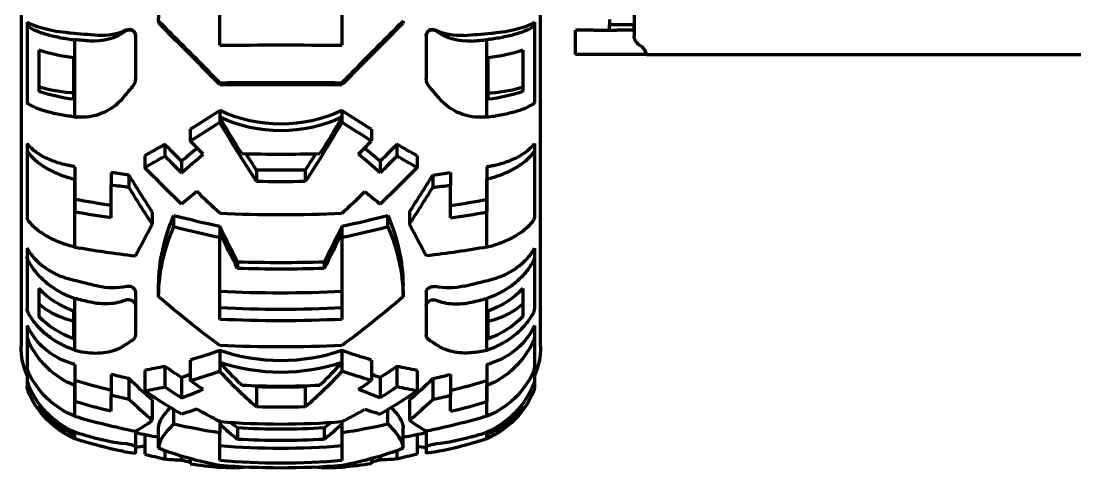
# Model space of a CAD drawing. Header units: millimetres. Extents: x 0 to 1189, y 0 to 841.
# Drawn here: x 205.8 to 292, y 611.1 to 647.7 of the extents above; entities that cross this region are included whole.
import ezdxf

# ---------------------------------------------------------------- set-up
doc = ezdxf.new("R2010")
doc.units = ezdxf.units.MM
doc.header["$LTSCALE"] = 0.75
doc.layers.add('Visible', color=7, linetype='Continuous', lineweight=70)

msp = doc.modelspace()

# ---------------------------------------------------------------- linework, layer by layer
at = {"layer": 'Visible', "extrusion": (0, 1, 0)}
for p, q in [((205.76, 682.413), (205.76, 621.105)), ((248.26, 621.105), (248.26, 680.756)), ((255.91, 657.357), (255.91, 646.467)), ((222.01, 645.729), (222.01, 654.294)), ((232.01, 654.294), (232.01, 645.729)), ((206.26, 647.611), (206.26, 647.361)), ((217.01, 647.7), (217.01, 647.542)), ((237.01, 647.7), (237.01, 647.542)), ((247.76, 647.611), (247.76, 647.361)), ((253.9, 647.822), (253.9, 647.383)), ((253.9, 646.959), (253.9, 647.383)), ((255.9, 647.383), (253.9, 647.383)), ((255.9, 647.822), (255.9, 647.383)), ((255.9, 646.959), (255.9, 647.383)), ((206.26, 647.361), (206.26, 641.045)), ((215.12, 646.53), (215.12, 646.483)), ((238.901, 646.53), (238.901, 646.483)), ((247.76, 647.361), (247.76, 641.045)), ((252.61, 646.959), (251.11, 646.959)), ((251.11, 644.959), (251.11, 646.959)), ((252.61, 646.959), (253.285, 646.959)), ((253.285, 646.959), (254.346, 646.959)), ((254.346, 646.959), (254.496, 646.959)), ((255.769, 646.959), (254.496, 646.959)), ((255.769, 646.959), (255.91, 646.959)), ((210.159, 639.866), (210.159, 646.172)), ((215.12, 646.483), (215.12, 642.998)), ((238.901, 646.483), (238.901, 642.998)), ((243.862, 639.866), (243.862, 646.172)), ((207.21, 645.335), (207.21, 641.95)), ((246.81, 645.335), (246.81, 641.95)), ((252.61, 644.959), (251.11, 644.959)), ((253.285, 644.959), (252.61, 644.959)), ((254.346, 644.959), (253.285, 644.959)), ((254.496, 644.959), (254.346, 644.959)), ((255.769, 644.959), (254.496, 644.959)), ((256.91, 644.959), (255.769, 644.959)), ((256.91, 644.959), (326.91, 644.959)), ((210.063, 641.313), (210.063, 644.695)), ((243.957, 641.313), (243.957, 644.695)), ((222.01, 642.505), (222.01, 642.667)), ((232.01, 642.505), (232.01, 642.667)), ((222.01, 640.388), (222.01, 639.838)), ((222.01, 639.838), (222.01, 639.426)), ((232.01, 640.388), (232.01, 639.838)), ((232.01, 639.838), (232.01, 639.426)), ((219.592, 638.858), (219.592, 637.901)), ((234.428, 638.858), (234.428, 637.901)), ((206.26, 637.688), (206.26, 637.181)), ((206.26, 637.181), (206.26, 631.623)), ((217.526, 637.63), (217.526, 636.674)), ((236.495, 637.63), (236.495, 636.674)), ((247.76, 637.688), (247.76, 637.181)), ((247.76, 637.181), (247.76, 631.623)), ((215.872, 636.699), (215.872, 635.743)), ((218.885, 636.242), (218.885, 635.295)), ((235.135, 636.242), (235.135, 635.295)), ((238.148, 636.699), (238.148, 635.743)), ((210.17, 635.802), (210.17, 634.766)), ((213.14, 635.316), (213.14, 634.297)), ((225.01, 635.522), (225.01, 634.587)), ((229.01, 635.522), (229.01, 634.587)), ((240.88, 635.316), (240.88, 634.297)), ((243.851, 635.802), (243.851, 634.766)), ((210.17, 634.766), (210.159, 634.768)), ((210.159, 629.231), (210.159, 634.768)), ((210.17, 634.766), (210.17, 632.089)), ((214.584, 635.116), (214.584, 634.103)), ((239.436, 635.116), (239.436, 634.103)), ((243.851, 634.766), (243.862, 634.768)), ((243.851, 634.766), (243.851, 632.089)), ((243.862, 629.231), (243.862, 634.768)), ((213.14, 631.623), (213.14, 634.297)), ((240.88, 631.623), (240.88, 634.297)), ((216.488, 632.107), (216.488, 631.109)), ((237.533, 632.107), (237.533, 631.109)), ((218.26, 630.906), (218.26, 631.818)), ((235.76, 630.906), (235.76, 631.818)), ((222.01, 630.939), (222.01, 630.421)), ((222.01, 630.421), (222.01, 630.033)), ((232.01, 630.939), (232.01, 630.421)), ((232.01, 630.421), (232.01, 630.033)), ((222.01, 623.323), (222.01, 630.033)), ((232.01, 630.033), (232.01, 623.323)), ((206.26, 629.143), (206.26, 628.429)), ((206.26, 628.429), (206.26, 624.171)), ((247.76, 629.143), (247.76, 628.429)), ((247.76, 628.429), (247.76, 624.171)), ((223.469, 628.008), (223.469, 627.489)), ((230.552, 628.008), (230.552, 627.489)), ((207.21, 625.836), (207.21, 623.561)), ((217.01, 625.165), (217.01, 626.098)), ((237.01, 625.165), (237.01, 626.098)), ((246.81, 625.836), (246.81, 623.561)), ((210.159, 620.801), (210.159, 625.028)), ((215.12, 625.581), (215.12, 624.485)), ((238.901, 625.581), (238.901, 624.485)), ((243.862, 620.801), (243.862, 625.028)), ((215.12, 624.485), (215.12, 622.036)), ((238.901, 624.485), (238.901, 622.036)), ((210.063, 621.738), (210.063, 624.005)), ((243.957, 621.738), (243.957, 624.005)), ((206.26, 622.811), (206.26, 621.959)), ((247.76, 622.811), (247.76, 621.959)), ((206.26, 621.959), (206.26, 619.42)), ((247.76, 621.959), (247.76, 619.42)), ((222.01, 620.771), (222.01, 619.809)), ((232.01, 620.771), (232.01, 619.809)), ((219.592, 620.001), (219.592, 618.327)), ((222.01, 619.809), (222.01, 619.088)), ((232.01, 619.809), (232.01, 619.088)), ((234.428, 620.001), (234.428, 618.327)), ((206.26, 619.313), (206.26, 618.407)), ((210.17, 619.641), (210.17, 617.901)), ((215.872, 619.156), (215.872, 617.482)), ((217.526, 619.481), (217.526, 617.809)), ((236.495, 619.481), (236.495, 617.809)), ((238.148, 619.156), (238.148, 617.482)), ((243.851, 619.641), (243.851, 617.901)), ((247.76, 619.313), (247.76, 618.407)), ((206.26, 618.407), (206.26, 617.834)), ((213.14, 618.824), (213.14, 617.112)), ((214.584, 618.488), (214.584, 616.787)), ((218.885, 618.56), (218.885, 616.904)), ((235.135, 618.56), (235.135, 616.904)), ((239.436, 618.488), (239.436, 616.787)), ((240.88, 618.824), (240.88, 617.112)), ((247.76, 618.407), (247.76, 617.834)), ((210.17, 617.901), (210.159, 617.904)), ((210.159, 615.402), (210.159, 617.904)), ((210.17, 617.901), (210.17, 616.597)), ((225.01, 617.804), (225.01, 616.167)), ((229.01, 617.804), (229.01, 616.167)), ((243.851, 617.901), (243.862, 617.904)), ((243.851, 617.901), (243.851, 616.597)), ((243.862, 615.402), (243.862, 617.904)), ((213.14, 615.813), (213.14, 617.112)), ((216.488, 616.752), (216.488, 615.076)), ((237.533, 616.752), (237.533, 615.076)), ((240.88, 615.813), (240.88, 617.112)), ((207.21, 616.238), (207.21, 615.942)), ((218.26, 614.774), (218.26, 615.943)), ((235.76, 614.774), (235.76, 615.943)), ((246.81, 616.238), (246.81, 615.942)), ((222.01, 614.975), (222.01, 614.765)), ((222.01, 614.765), (222.01, 614.071)), ((232.01, 614.975), (232.01, 614.765)), ((232.01, 614.765), (232.01, 614.071)), ((210.063, 613.63), (210.063, 613.916)), ((210.159, 613.561), (210.159, 614.095)), ((215.12, 614.193), (215.12, 612.904)), ((215.872, 613.895), (215.872, 612.314)), ((217.01, 612.788), (217.01, 614.456)), ((222.01, 611.778), (222.01, 614.071)), ((223.469, 614.446), (223.469, 613.518)), ((230.552, 614.446), (230.552, 613.518)), ((232.01, 614.071), (232.01, 611.778)), ((237.01, 612.788), (237.01, 614.456)), ((238.148, 613.895), (238.148, 612.314)), ((238.901, 614.193), (238.901, 612.904)), ((243.862, 613.561), (243.862, 614.095)), ((243.957, 613.63), (243.957, 613.916)), ((215.12, 612.904), (215.12, 612.426)), ((238.901, 612.904), (238.901, 612.426)), ((217.526, 612.597), (217.526, 611.911)), ((218.885, 612.143), (218.885, 611.826)), ((235.135, 612.143), (235.135, 611.826)), ((236.495, 612.597), (236.495, 611.911)), ((219.592, 611.936), (219.592, 611.522)), ((222.01, 611.385), (222.01, 611.229)), ((232.01, 611.385), (232.01, 611.229)), ((234.428, 611.936), (234.428, 611.522))]:
    msp.add_line(p, q, dxfattribs=at)
at = {"layer": 'Visible', "extrusion": (1e-16, 0, -1)}
for centre, radius, start, end in [((-238.85, 647.72), 21.84, 359.94783, 19.4788), ((-211.749, 650.445), 4.39, 234.05209, 274.41078), ((-212.379, 651.088), 4.576, 243.81044, 274.2767), ((-214.617, 646.482), 0.502, 54.53795, 179.87331), ((-214.617, 646.529), 0.503, 64.24796, 179.84549), ((-239.404, 646.529), 0.503, 0.15328, 115.7517), ((-239.403, 646.482), 0.502, 0.12496, 125.46411), ((-241.642, 651.088), 4.576, 265.72323, 296.18957), ((-242.272, 650.445), 4.39, 265.58922, 305.94792), ((-227.01, 12.047), 633.702, 89.547923, 90.452077), ((-211.492, 657.77), 13.152, 276.23778, 289.00254), ((-242.528, 657.77), 13.152, 250.99746, 263.76222), ((-214.134, 642.998), 0.985, 179.98256, 220.09362), ((-227.01, 22.523), 620.164, 89.538054, 90.461946), ((-227.01, 44.408), 598.118, 89.521027, 90.478973), ((-239.886, 642.998), 0.985, 319.90578, 0.01775), ((-211.493, 654.447), 13.211, 276.21118, 288.91654), ((-210.703, 644.258), 4.421, 220.34504, 275.46766), ((-243.32, 644.264), 4.427, 264.57032, 319.61889), ((-242.528, 654.447), 13.211, 251.08346, 263.78882), ((-227.01, 651.143), 11.86, 245.0656, 294.93439), ((-344.18, 712.024), 141.902, 328.02252, 329.42242), ((-227.01, 650.665), 11.926, 245.21358, 294.78857), ((-109.841, 712.024), 141.902, 210.57758, 211.97748), ((-344.222, 711.844), 142.057, 327.05394, 329.35043), ((-109.799, 711.844), 142.057, 210.64957, 212.94606), ((-300.481, 717.778), 117.849, 313.81834, 315.88488), ((-153.54, 717.778), 117.849, 224.11512, 226.18166), ((-231.479, 625.933), 14.469, 0.65525, 24.00006), ((-222.184, 625.855), 14.828, 156.28627, 179.05842), ((-231.51, 625.014), 14.501, 0.5962, 23.97188), ((-222.161, 624.938), 14.851, 156.3071, 179.12482), ((-206.936, 628.435), 0.676, 332.12306, 359.42127), ((-247.084, 628.435), 0.676, 180.57873, 207.87694), ((-227.01, 735.705), 108.275, 268.12552, 271.87448), ((-212.47, 630.897), 7.3, 289.24731, 316.10353), ((-213.283, 631.395), 5.501, 258.29757, 283.08364), ((-240.738, 631.395), 5.501, 256.9163, 281.70243), ((-241.551, 630.897), 7.3, 223.89647, 250.75269), ((-276.953, 695.377), 92.319, 306.52255, 310.48862), ((-227.01, 732.676), 107.201, 267.32667, 272.67333), ((-177.068, 695.377), 92.319, 229.51138, 233.47745), ((-227.01, 727.841), 103.707, 267.23655, 272.76345), ((-212.462, 628.641), 7.307, 289.15923, 315.95083), ((-227.01, 730.499), 107.293, 267.32897, 272.67103), ((-241.559, 628.641), 7.307, 224.04917, 250.84077), ((-211.485, 625.289), 5.784, 286.78397, 334.62449), ((-242.535, 625.289), 5.784, 205.37551, 253.21603), ((-212.88, 624.55), 7.181, 292.26847, 335.65693), ((-241.14, 624.55), 7.181, 204.34307, 247.73153), ((-211.651, 621.105), 5.891, 336.22295, 0), ((-227.01, 726.071), 105.003, 267.27068, 272.72932), ((-227.01, 635.493), 15.548, 251.24059, 288.75933), ((-242.369, 621.105), 5.891, 180, 203.77705), ((-246.85, 642.087), 33.367, 313.66976, 318.11152), ((-227.009, 634.685), 15.694, 251.41871, 288.57453), ((-207.17, 642.087), 33.367, 221.88847, 226.33024), ((-212.846, 622.039), 7.16, 292.03907, 335.36363), ((-246.119, 640.852), 32.48, 310.53543, 317.9263), ((-207.901, 640.852), 32.48, 222.0737, 229.46457), ((-241.175, 622.039), 7.16, 204.63637, 247.96093), ((-207.26, 617.834), 1, 337.15706, 0), ((-213.175, 620.854), 7.403, 294.04856, 337.4466), ((-213.136, 620.309), 7.375, 293.80536, 337.15706), ((-238.505, 649.989), 39.61, 299.69138, 304.84794), ((-215.515, 649.989), 39.61, 235.15206, 240.30862), ((-240.845, 620.854), 7.403, 202.5534, 245.95144), ((-240.885, 620.309), 7.375, 202.84294, 246.19464), ((-246.76, 617.834), 1, 180, 202.84294), ((-213.147, 620.617), 7.377, 294.71091, 323.58787), ((-213.133, 620.335), 7.374, 294.60219, 323.43697), ((-240.873, 620.617), 7.377, 216.41213, 245.28909), ((-240.887, 620.335), 7.374, 216.56303, 245.39781), ((-227.01, 667.922), 55.164, 280.44424, 282.44796), ((-227.01, 667.922), 55.164, 257.55204, 259.55576), ((-227.01, 667.922), 56.914, 286.17879, 287.22292), ((-220.008, 642.855), 30.889, 281.07847, 286.66099), ((-215.867, 628.744), 15.672, 275.64319, 286.51755), ((-227.01, 672.824), 60.052, 265.22397, 274.77603), ((-227.01, 674.031), 60.617, 266.65048, 273.34952), ((-238.154, 628.744), 15.672, 253.48245, 264.35681), ((-234.63, 640.32), 28.283, 253.06585, 259.163), ((-227.01, 667.922), 56.914, 252.77708, 253.82121), ((-226.994, 638.749), 27.814, 280.32177, 291.0349), ((-227.027, 638.749), 27.814, 248.9651, 259.67823), ((-227.01, 667.922), 56.914, 274.92336, 275.32618), ((-227.01, 671.674), 60.104, 265.22808, 274.77192), ((-227.01, 669.997), 58.824, 265.12403, 274.87597), ((-223.076, 622.303), 11.125, 264.01279, 275.49752), ((-230.944, 622.303), 11.125, 264.50248, 275.98721), ((-227.01, 667.922), 56.914, 264.67382, 265.07664)]:
    msp.add_arc(centre, radius, start, end, dxfattribs=at)
for centre, major_axis, ratio, start_param, end_param in [((226.998, 661.013), (54.642, 0.001), 0.275688, 1.84814, 1.890707), ((227, 661.017), (-56.426, 0), 0.275651, -1.290895, -1.267718), ((257.41, 646.467), (-1.5, 0), 0.707107, -0.927295, 0), ((255.91, 645.053), (-1, 0), 0.707107, 2.214297, 2.367588), ((211.651, 643.38), (5.891, 0), 0.275646, 1.887777, 2.424682), ((230.515, 653.845), (-29.096, 34.951), 0.016752, 4.362175, 4.39164), ((218.474, 649.055), (-38.058, 1.692), 0.204314, -1.357053, -1.350352), ((207.262, 641.045), (1.002, 0), 0.275661, 2.743271, 3.14164), ((235.4, 647.351), (39.332, 1.666), 0.203432, 1.362581, 1.365792), ((227.472, 655.461), (-30.452, 35.909), 0.37472, 4.502611, 4.535277), ((219.049, 663.566), (36.219, 30.348), 0.431931, 1.9576, 2.00061), ((225.41, 654.237), (-29.329, 34.585), 0.37472, 4.501234, 4.544757), ((228.611, 654.237), (29.329, 34.585), 0.37472, 1.738429, 1.781951), ((234.972, 663.566), (-36.219, 30.348), 0.431931, 4.282575, 4.325585), ((227.802, 653.729), (-19.116, 37.569), 0.272659, 4.349541, 4.389463), ((226.219, 653.729), (19.116, 37.569), 0.272659, 1.893722, 1.933644), ((228.598, 654.266), (30.511, 35.978), 0.374716, 1.74786, 1.789615), ((234.911, 663.623), (-37.631, 31.531), 0.431946, 4.284152, 4.325546), ((226.996, 664.868), (-54.634, 0), 0.559193, -1.257725, -1.250889), ((227.004, 664.884), (54.664, 0), 0.559193, 1.800003, 1.827219), ((227.01, 664.494), (-54.708, 0), 0.529919, 4.675823, 4.748955), ((227.01, 664.5), (56.484, 0), 0.529919, 1.53538, 1.606212), ((227.005, 664.894), (-56.445, 0), 0.559205, -1.348932, -1.322624), ((220.74, 659.18), (30.393, 35.838), 0.374697, 2.005045, 2.042693), ((225.258, 654.242), (-30.646, 36.138), 0.37473, 4.393391, 4.449802), ((227.009, 662.444), (55.083, 0), 0.559193, 1.825309, 1.881475), ((227.009, 662.447), (56.838, 0), 0.559218, 1.817276, 1.871567), ((207.262, 631.623), (1.002, 0), 0.559214, 2.743319, 3.141688), ((237.074, 655.263), (-13.585, 39.3), 0.215189, 4.040344, 4.12691), ((222.185, 651.453), (-13.632, 38.17), 0.198089, 4.123553, 4.217196), ((222.191, 651.452), (-13.973, 39.127), 0.198132, 4.125816, 4.217163), ((231.836, 651.453), (13.632, 38.17), 0.198089, 2.065989, 2.159632), ((231.83, 651.452), (13.973, 39.127), 0.198132, 2.066023, 2.15737), ((227.01, 656.171), (-54.795, 0), 0.515038, 4.647709, 4.777069), ((226.998, 667.452), (54.642, 0), 0.788042, 1.848124, 1.890691), ((227, 667.466), (-56.426, 0), 0.78802, -1.290883, -1.267706), ((207.262, 624.171), (1.002, 0), 0.788026, 2.743393, 3.141762), ((211.651, 627.648), (-5.891, 0), 0.788016, -1.2538, -0.716895), ((218.475, 643.874), (-37.854, 6.932), 0.572472, -1.452413, -1.445712), ((230.515, 656.293), (-25.068, 37.944), 0.389557, 3.849521, 3.878986), ((235.401, 642.195), (39.139, 6.81), 0.571022, 1.453006, 1.456217), ((207.262, 619.42), (-1.002, 0), 0.939701, -0.398402, -0.000033), ((226.996, 668.485), (54.634, 0), 0.939693, 1.883867, 1.890704), ((219.05, 663.663), (22.04, 41.798), 0.755773, 2.572002, 2.615013), ((225.409, 657.281), (-15.908, 42.465), 0.655612, 3.86561, 3.909133), ((228.611, 657.281), (15.908, 42.465), 0.655612, 2.374053, 2.417575), ((234.971, 663.663), (-22.04, 41.798), 0.755773, 3.668173, 3.711183), ((227.009, 667.606), (-55.083, 0), 0.939693, -1.316284, -1.260118), ((227.004, 668.512), (-54.664, 0), 0.939693, -1.34159, -1.314373), ((227.472, 657.789), (-16.516, 44.091), 0.655624, 3.866972, 3.899639), ((227.802, 654.82), (-9.243, 41.126), 0.477042, 3.71095, 3.716315), ((227.01, 668.495), (54.708, 0), 0.927184, 1.534231, 1.607362), ((226.219, 654.82), (9.243, 41.126), 0.477042, 2.56687, 2.572236), ((228.598, 657.346), (16.548, 44.176), 0.655622, 2.383496, 2.425251), ((234.911, 663.714), (-22.896, 43.429), 0.755789, 3.669707, 3.711101), ((227.009, 667.61), (56.838, 0), 0.939703, 1.817285, 1.871577), ((227.005, 668.528), (-56.445, 0), 0.939698, -1.348928, -1.32262), ((220.74, 659.775), (16.485, 44.004), 0.655613, 2.640669, 2.678316), ((225.258, 657.485), (-16.621, 44.372), 0.655628, 3.757746, 3.814157), ((227.01, 668.505), (56.484, 0), 0.927184, 1.53538, 1.606212), ((222.191, 652.84), (-6.674, 41.008), 0.354058, 3.492419, 3.583767), ((231.83, 652.84), (6.674, 41.008), 0.354058, 2.699419, 2.790766), ((237.074, 654.51), (-5.871, 41.166), 0.361626, 3.402013, 3.488579), ((227, 667.916), (-56.426, 0), 0.999391, -1.29088, -1.267703), ((227.01, 664.78), (54.795, 0), 0.920505, 1.506116, 1.635476), ((234.911, 659.238), (15.821, 46.476), 0.790947, 2.654195, 2.69559), ((230.515, 657.009), (-10.467, 44.256), 0.613565, 3.179417, 3.208882), ((228.598, 658.293), (-11.093, 45.851), 0.686102, 3.241599, 3.283355)]:
    msp.add_ellipse(centre, major_axis=major_axis, ratio=ratio, start_param=start_param, end_param=end_param, dxfattribs=at)
at = {"layer": 'Visible'}
for centre, major_axis, ratio, start_param, end_param in [((227.022, 661.013), (-54.642, 0.001), 0.275688, 1.84814, 1.890707), ((227.02, 661.017), (-56.426, 0), 0.275651, 1.850698, 1.873875), ((223.506, 653.845), (29.096, 34.951), 0.016752, 4.362175, 4.39164), ((242.369, 643.38), (5.891, 0), 0.275646, -1.253816, -0.716911), ((235.546, 649.055), (38.059, 1.692), 0.204317, -1.357049, -1.350348), ((246.759, 641.045), (-1.002, 0), 0.275661, 2.743271, 3.14164), ((218.614, 647.344), (-39.314, 1.667), 0.20335, 1.362676, 1.365889), ((226.548, 655.461), (30.452, 35.909), 0.37472, 4.502611, 4.535277), ((219.109, 663.623), (37.631, 31.531), 0.431946, 4.284152, 4.325546), ((225.422, 654.266), (-30.511, 35.978), 0.374716, 1.74786, 1.789615), ((227.01, 666.128), (-55.296, 0), 0.529919, 1.512894, 1.628699), ((227.016, 664.884), (-54.664, 0), 0.559193, 1.800003, 1.827219), ((227.024, 664.868), (54.634, 0), 0.559193, -1.257725, -1.250889), ((228.763, 654.242), (30.646, 36.138), 0.37473, 4.393391, 4.449802), ((233.28, 659.18), (-30.393, 35.838), 0.374697, 2.005045, 2.042693), ((227.015, 664.894), (-56.445, 0), 0.559205, 1.792661, 1.818968), ((227.012, 662.444), (-55.083, 0), 0.559193, 1.825309, 1.881475), ((227.01, 662.01), (-56.845, 0), 0.529919, 1.482724, 1.658869), ((227.012, 662.447), (56.838, 0), 0.559218, -1.324317, -1.270026), ((216.947, 655.263), (13.585, 39.3), 0.215189, 4.040344, 4.12691), ((226.477, 658.029), (-52.854, 12.332), 0.505067, 1.533091, 1.604075), ((227.544, 658.029), (52.854, 12.332), 0.505067, 4.679111, 4.750094), ((246.759, 631.623), (-1.002, 0), 0.559214, 2.743319, 3.141688), ((226.483, 658.031), (-54.568, 12.732), 0.505049, 1.537884, 1.606607), ((227.538, 658.031), (54.568, 12.732), 0.505049, 4.676578, 4.745301), ((227.022, 667.452), (-54.642, 0), 0.788042, 1.848124, 1.890691), ((227.02, 667.466), (-56.426, 0), 0.78802, 1.850709, 1.873887), ((242.369, 627.648), (5.891, 0), 0.788016, -1.2538, -0.716895), ((246.759, 624.171), (-1.002, 0), 0.788026, 2.743393, 3.141762), ((235.545, 643.875), (37.855, 6.932), 0.572486, -1.452407, -1.445706), ((223.506, 656.293), (25.068, 37.944), 0.389557, 3.849521, 3.878986), ((218.63, 642.221), (-39.164, 6.81), 0.57136, 1.452869, 1.456078), ((227.024, 668.485), (54.634, 0), 0.939693, -1.257725, -1.250889), ((246.759, 619.42), (1.002, 0), 0.939701, -0.398402, -0.000033), ((226.548, 657.789), (16.516, 44.091), 0.655624, 3.866972, 3.899639), ((227.016, 668.512), (54.664, 0), 0.939693, -1.34159, -1.314373), ((227.012, 667.606), (-55.083, 0), 0.939693, 1.825309, 1.881475), ((219.109, 663.714), (22.896, 43.429), 0.755789, 3.669707, 3.711101), ((225.422, 657.346), (-16.548, 44.176), 0.655622, 2.383496, 2.425251), ((227.01, 669.136), (-55.296, 0), 0.927184, 1.512894, 1.628699), ((227.015, 668.528), (56.445, 0), 0.939698, -1.348928, -1.32262), ((227.012, 667.61), (-56.838, 0), 0.939703, 1.817285, 1.871577), ((228.763, 657.485), (16.621, 44.372), 0.655628, 3.757746, 3.814157), ((233.28, 659.775), (-16.485, 44.004), 0.655613, 2.640669, 2.678316), ((216.947, 654.51), (5.871, 41.166), 0.361626, 3.402013, 3.488579), ((226.483, 665.131), (-49.879, 25.532), 0.902635, 1.853402, 1.922125), ((227.01, 667.477), (-56.845, 0), 0.927184, 1.482724, 1.658869), ((227.538, 665.131), (49.879, 25.532), 0.902635, 4.361061, 4.429784), ((227.02, 667.916), (-56.426, 0), 0.999391, 1.850713, 1.87389), ((223.506, 657.009), (10.467, 44.256), 0.613565, 3.179417, 3.208882), ((219.109, 659.238), (-15.821, 46.476), 0.790947, 2.654195, 2.69559), ((225.422, 658.293), (11.093, 45.851), 0.686102, 3.241599, 3.283355)]:
    msp.add_ellipse(centre, major_axis=major_axis, ratio=ratio, start_param=start_param, end_param=end_param, dxfattribs=at)
for points, knots in [([(209.815, 646.713), (209.673, 646.726), (209.536, 646.74), (209.069, 646.794), (208.716, 646.845), (208.057, 646.967), (207.752, 647.038), (207.237, 647.181), (206.98, 647.266), (206.562, 647.44), (206.393, 647.527), (206.26, 647.611)], [0.1749452, 0.1749452, 0.1749452, 0.1749452, 0.2173491, 0.2173491, 0.3265611, 0.3265611, 0.4357731, 0.4357731, 0.5457679, 0.5457679, 0.6437449, 0.6437449, 0.6437449, 0.6437449]), ([(222.01, 642.667), (221.89, 642.789), (221.769, 642.911), (220.306, 644.396), (218.925, 645.788), (217.364, 647.347), (217.187, 647.523), (217.01, 647.7)], [-6.7908419, -6.7908419, -6.7908419, -6.7908419, -6.742069, -6.742069, -6.2007054, -6.2007054, -6.1314654, -6.1314654, -6.1314654, -6.1314654]), ([(222.01, 642.505), (221.717, 642.803), (221.422, 643.103), (219.838, 644.709), (218.515, 646.04), (217.13, 647.422), (217.07, 647.482), (217.01, 647.542)], [16.6833676, 16.6833676, 16.6833676, 16.6833676, 16.8031599, 16.8031599, 17.3212731, 17.3212731, 17.3447499, 17.3447499, 17.3447499, 17.3447499]), ([(237.01, 647.7), (236.833, 647.523), (236.656, 647.347), (235.096, 645.788), (233.714, 644.396), (232.251, 642.911), (232.131, 642.789), (232.01, 642.667)], [-6.0159843, -6.0159843, -6.0159843, -6.0159843, -5.9467443, -5.9467443, -5.4053806, -5.4053806, -5.3566078, -5.3566078, -5.3566078, -5.3566078]), ([(237.01, 647.542), (236.95, 647.482), (236.89, 647.422), (235.506, 646.04), (234.183, 644.709), (232.599, 643.103), (232.303, 642.803), (232.01, 642.505)], [17.4746476, 17.4746476, 17.4746476, 17.4746476, 17.4981244, 17.4981244, 18.0162376, 18.0162376, 18.1360299, 18.1360299, 18.1360299, 18.1360299]), ([(244.206, 646.713), (244.348, 646.726), (244.485, 646.74), (244.951, 646.794), (245.304, 646.845), (245.963, 646.967), (246.269, 647.038), (246.784, 647.181), (247.04, 647.266), (247.458, 647.44), (247.627, 647.527), (247.76, 647.611)], [-3.3395438, -3.3395438, -3.3395438, -3.3395438, -3.2971399, -3.2971399, -3.1879279, -3.1879279, -3.0787158, -3.0787158, -2.9687211, -2.9687211, -2.8707441, -2.8707441, -2.8707441, -2.8707441]), ([(206.26, 647.361), (206.26, 647.327), (206.289, 647.286), (206.338, 647.254), (206.338, 647.253), (206.339, 647.253)], [0.44681284, 0.44681284, 0.44681284, 0.44681284, 0.48438099, 0.48438099, 0.4848196, 0.4848196, 0.4848196, 0.4848196]), ([(206.339, 647.253), (206.512, 647.138), (206.74, 647.018), (207.287, 646.791), (207.608, 646.685), (208.253, 646.506), (208.635, 646.417), (209.407, 646.274), (209.788, 646.217), (210.159, 646.172)], [-0.8176817, -0.8176817, -0.8176817, -0.8176817, -0.683213, -0.683213, -0.5456153, -0.5456153, -0.4089137, -0.4089137, -0.2898807, -0.2898807, -0.2898807, -0.2898807]), ([(247.682, 647.253), (247.509, 647.138), (247.281, 647.018), (246.734, 646.791), (246.413, 646.685), (245.768, 646.506), (245.385, 646.417), (244.614, 646.274), (244.232, 646.217), (243.862, 646.172)], [3.5813627, 3.5813627, 3.5813627, 3.5813627, 3.7158313, 3.7158313, 3.8534291, 3.8534291, 3.9901307, 3.9901307, 4.1091636, 4.1091636, 4.1091636, 4.1091636]), ([(247.76, 647.361), (247.76, 647.327), (247.731, 647.286), (247.683, 647.254), (247.682, 647.253), (247.682, 647.253)], [-0.14890922, -0.14890922, -0.14890922, -0.14890922, -0.11134107, -0.11134107, -0.11090246, -0.11090246, -0.11090246, -0.11090246]), ([(256.625, 645.547), (256.796, 645.269), (256.899, 644.988), (256.909, 644.961), (256.91, 644.96), (256.91, 644.959), (256.91, 644.959)], [0.1532909, 0.1532909, 0.1532909, 0.1532909, 0.8840228, 0.8840228, 0.8840228, 0.9272952, 0.9272952, 0.9272952, 0.9272952]), ([(210.159, 639.866), (209.786, 639.912), (209.401, 639.969), (208.626, 640.112), (208.243, 640.2), (207.599, 640.378), (207.28, 640.483), (206.737, 640.707), (206.511, 640.825), (206.339, 640.938)], [-4.0816675, -4.0816675, -4.0816675, -4.0816675, -3.9618291, -3.9618291, -3.8252836, -3.8252836, -3.6886674, -3.6886674, -3.5563533, -3.5563533, -3.5563533, -3.5563533]), ([(243.862, 639.866), (244.235, 639.912), (244.62, 639.969), (245.394, 640.112), (245.777, 640.2), (246.421, 640.378), (246.741, 640.483), (247.284, 640.707), (247.51, 640.825), (247.682, 640.938)], [0.2897036, 0.2897036, 0.2897036, 0.2897036, 0.409542, 0.409542, 0.5460875, 0.5460875, 0.6827036, 0.6827036, 0.8150178, 0.8150178, 0.8150178, 0.8150178]), ([(209.815, 635.867), (209.673, 635.893), (209.536, 635.922), (209.069, 636.031), (208.716, 636.135), (208.057, 636.382), (207.752, 636.526), (207.237, 636.816), (206.98, 636.989), (206.562, 637.341), (206.393, 637.518), (206.26, 637.688)], [0.1749452, 0.1749452, 0.1749452, 0.1749452, 0.2173491, 0.2173491, 0.3265611, 0.3265611, 0.4357731, 0.4357731, 0.5457679, 0.5457679, 0.6437449, 0.6437449, 0.6437449, 0.6437449]), ([(206.26, 637.181), (206.26, 637.111), (206.289, 637.029), (206.338, 636.963), (206.338, 636.963), (206.339, 636.962)], [0.44681284, 0.44681284, 0.44681284, 0.44681284, 0.48438099, 0.48438099, 0.4848196, 0.4848196, 0.4848196, 0.4848196]), ([(244.206, 635.867), (244.348, 635.893), (244.485, 635.922), (244.951, 636.031), (245.304, 636.135), (245.963, 636.382), (246.269, 636.526), (246.784, 636.816), (247.04, 636.989), (247.458, 637.341), (247.627, 637.518), (247.76, 637.688)], [-3.3395438, -3.3395438, -3.3395438, -3.3395438, -3.2971399, -3.2971399, -3.1879279, -3.1879279, -3.0787158, -3.0787158, -2.9687211, -2.9687211, -2.8707441, -2.8707441, -2.8707441, -2.8707441]), ([(247.76, 637.181), (247.76, 637.111), (247.731, 637.029), (247.683, 636.963), (247.682, 636.963), (247.682, 636.962)], [-0.14890922, -0.14890922, -0.14890922, -0.14890922, -0.11134107, -0.11134107, -0.11090246, -0.11090246, -0.11090246, -0.11090246]), ([(206.339, 636.962), (206.512, 636.73), (206.74, 636.486), (207.287, 636.025), (207.608, 635.809), (208.253, 635.446), (208.635, 635.267), (209.407, 634.977), (209.788, 634.861), (210.159, 634.768)], [3.5813627, 3.5813627, 3.5813627, 3.5813627, 3.7158313, 3.7158313, 3.8534291, 3.8534291, 3.9901307, 3.9901307, 4.1091636, 4.1091636, 4.1091636, 4.1091636]), ([(247.682, 636.962), (247.509, 636.73), (247.281, 636.486), (246.734, 636.025), (246.413, 635.809), (245.768, 635.446), (245.385, 635.267), (244.614, 634.977), (244.232, 634.861), (243.862, 634.768)], [-0.8176817, -0.8176817, -0.8176817, -0.8176817, -0.683213, -0.683213, -0.5456153, -0.5456153, -0.4089137, -0.4089137, -0.2898807, -0.2898807, -0.2898807, -0.2898807]), ([(210.159, 629.231), (209.786, 629.324), (209.401, 629.44), (208.626, 629.73), (208.243, 629.908), (207.599, 630.269), (207.28, 630.483), (206.737, 630.938), (206.511, 631.177), (206.339, 631.405)], [0.2897036, 0.2897036, 0.2897036, 0.2897036, 0.409542, 0.409542, 0.5460875, 0.5460875, 0.6827036, 0.6827036, 0.8150178, 0.8150178, 0.8150178, 0.8150178]), ([(243.862, 629.231), (244.235, 629.324), (244.62, 629.44), (245.394, 629.73), (245.777, 629.908), (246.421, 630.269), (246.741, 630.483), (247.284, 630.938), (247.51, 631.177), (247.682, 631.405)], [-4.0816675, -4.0816675, -4.0816675, -4.0816675, -3.9618291, -3.9618291, -3.8252836, -3.8252836, -3.6886674, -3.6886674, -3.5563533, -3.5563533, -3.5563533, -3.5563533]), ([(209.815, 626.576), (209.673, 626.613), (209.536, 626.654), (209.069, 626.807), (208.716, 626.954), (208.057, 627.303), (207.752, 627.505), (207.237, 627.913), (206.98, 628.157), (206.562, 628.654), (206.393, 628.902), (206.26, 629.143)], [0.1749452, 0.1749452, 0.1749452, 0.1749452, 0.2173491, 0.2173491, 0.3265611, 0.3265611, 0.4357731, 0.4357731, 0.5457679, 0.5457679, 0.6437449, 0.6437449, 0.6437449, 0.6437449]), ([(244.206, 626.576), (244.348, 626.613), (244.485, 626.654), (244.951, 626.807), (245.304, 626.954), (245.963, 627.303), (246.269, 627.505), (246.784, 627.913), (247.04, 628.157), (247.458, 628.654), (247.627, 628.902), (247.76, 629.143)], [-3.3395438, -3.3395438, -3.3395438, -3.3395438, -3.2971399, -3.2971399, -3.1879279, -3.1879279, -3.0787158, -3.0787158, -2.9687211, -2.9687211, -2.8707441, -2.8707441, -2.8707441, -2.8707441]), ([(206.339, 628.119), (206.512, 627.792), (206.74, 627.449), (207.287, 626.8), (207.608, 626.494), (208.253, 625.984), (208.635, 625.731), (209.407, 625.322), (209.788, 625.158), (210.159, 625.028)], [-0.8176817, -0.8176817, -0.8176817, -0.8176817, -0.683213, -0.683213, -0.5456153, -0.5456153, -0.4089137, -0.4089137, -0.2898807, -0.2898807, -0.2898807, -0.2898807]), ([(247.682, 628.119), (247.509, 627.792), (247.281, 627.449), (246.734, 626.8), (246.413, 626.494), (245.768, 625.984), (245.385, 625.731), (244.614, 625.322), (244.232, 625.158), (243.862, 625.028)], [3.5813627, 3.5813627, 3.5813627, 3.5813627, 3.7158313, 3.7158313, 3.8534291, 3.8534291, 3.9901307, 3.9901307, 4.1091636, 4.1091636, 4.1091636, 4.1091636]), ([(215.12, 625.581), (215.12, 625.607), (215.116, 625.633), (215.098, 625.694), (215.082, 625.729), (215.028, 625.809), (214.986, 625.851), (214.89, 625.922), (214.837, 625.951), (214.72, 625.996), (214.656, 626.011), (214.525, 626.025), (214.459, 626.022), (214.399, 626.008)], [0.0012841, 0.0012841, 0.0012841, 0.0012841, 0.0119664, 0.0119664, 0.0262367, 0.0262367, 0.0457703, 0.0457703, 0.0639225, 0.0639225, 0.0834241, 0.0834241, 0.1043282, 0.1043282, 0.1043282, 0.1043282]), ([(238.901, 625.581), (238.901, 625.586), (238.901, 625.59), (238.903, 625.624), (238.909, 625.654), (238.934, 625.722), (238.956, 625.759), (239.02, 625.838), (239.066, 625.878), (239.173, 625.946), (239.234, 625.974), (239.364, 626.012), (239.431, 626.021), (239.54, 626.021), (239.582, 626.017), (239.622, 626.008)], [-0.1586695, -0.1586695, -0.1586695, -0.1586695, -0.1569073, -0.1569073, -0.1446406, -0.1446406, -0.1291758, -0.1291758, -0.1098816, -0.1098816, -0.0898685, -0.0898685, -0.0693478, -0.0693478, -0.0556227, -0.0556227, -0.0556227, -0.0556227]), ([(214.326, 624.888), (213.904, 624.722), (213.436, 624.623), (212.443, 624.569), (211.927, 624.615), (211.411, 624.732)], [-0.3219243, -0.3219243, -0.3219243, -0.3219243, -0.1609373, -0.1609373, 0, 0, 0, 0]), ([(215.12, 624.485), (215.12, 624.51), (215.116, 624.537), (215.098, 624.598), (215.082, 624.633), (215.028, 624.713), (214.986, 624.755), (214.889, 624.826), (214.836, 624.854), (214.719, 624.899), (214.655, 624.914), (214.524, 624.927), (214.457, 624.923), (214.372, 624.904), (214.348, 624.896), (214.326, 624.888)], [0.0011854, 0.0011854, 0.0011854, 0.0011854, 0.0118921, 0.0118921, 0.0261366, 0.0261366, 0.045713, 0.045713, 0.0638758, 0.0638758, 0.0833592, 0.0833592, 0.1044028, 0.1044028, 0.1129139, 0.1129139, 0.1129139, 0.1129139]), ([(238.901, 624.485), (238.901, 624.498), (238.902, 624.512), (238.909, 624.558), (238.919, 624.59), (238.955, 624.662), (238.984, 624.701), (239.062, 624.779), (239.113, 624.815), (239.229, 624.875), (239.294, 624.897), (239.425, 624.923), (239.491, 624.927), (239.604, 624.916), (239.652, 624.904), (239.695, 624.888)], [-0.318504, -0.318504, -0.318504, -0.318504, -0.3128202, -0.3128202, -0.2999436, -0.2999436, -0.2831266, -0.2831266, -0.2636299, -0.2636299, -0.2433808, -0.2433808, -0.2231503, -0.2231503, -0.2067842, -0.2067842, -0.2067842, -0.2067842]), ([(239.695, 624.888), (240.117, 624.722), (240.585, 624.623), (241.577, 624.569), (242.094, 624.615), (242.609, 624.732)], [0.0000001, 0.0000001, 0.0000001, 0.0000001, 0.1610957, 0.1610957, 0.3221415, 0.3221415, 0.3221415, 0.3221415]), ([(210.159, 620.801), (209.786, 620.931), (209.401, 621.095), (208.626, 621.504), (208.243, 621.756), (207.599, 622.263), (207.28, 622.565), (206.737, 623.206), (206.511, 623.543), (206.339, 623.865)], [-4.0816675, -4.0816675, -4.0816675, -4.0816675, -3.9618291, -3.9618291, -3.8252836, -3.8252836, -3.6886674, -3.6886674, -3.5563533, -3.5563533, -3.5563533, -3.5563533]), ([(243.862, 620.801), (244.235, 620.931), (244.62, 621.095), (245.394, 621.504), (245.777, 621.756), (246.421, 622.263), (246.741, 622.565), (247.284, 623.206), (247.51, 623.543), (247.682, 623.865)], [0.2897036, 0.2897036, 0.2897036, 0.2897036, 0.409542, 0.409542, 0.5460875, 0.5460875, 0.6827036, 0.6827036, 0.8150178, 0.8150178, 0.8150178, 0.8150178]), ([(206.26, 621.959), (206.26, 621.842), (206.289, 621.703), (206.338, 621.593), (206.338, 621.592), (206.339, 621.591)], [0.44681284, 0.44681284, 0.44681284, 0.44681284, 0.48438099, 0.48438099, 0.4848196, 0.4848196, 0.4848196, 0.4848196]), ([(214.888, 621.64), (214.923, 621.664), (214.955, 621.689), (215.034, 621.768), (215.072, 621.826), (215.108, 621.927), (215.116, 621.966), (215.119, 622.006), (215.119, 622.016), (215.12, 622.026), (215.12, 622.036)], [0.57737749, 0.57737749, 0.57737749, 0.57737749, 0.59475126, 0.59475126, 0.62625191, 0.62625191, 0.6448508, 0.6448508, 0.6448508, 0.64934479, 0.64934479, 0.64934479, 0.64934479]), ([(239.132, 621.64), (239.119, 621.65), (239.105, 621.659), (239.028, 621.719), (238.977, 621.779), (238.92, 621.896), (238.906, 621.95), (238.902, 622.006), (238.901, 622.016), (238.901, 622.026), (238.901, 622.036)], [-0.06746772, -0.06746772, -0.06746772, -0.06746772, -0.06067751, -0.06067751, -0.02604643, -0.02604643, 0, 0, 0, 0.00449234, 0.00449234, 0.00449234, 0.00449234]), ([(247.76, 621.959), (247.76, 621.842), (247.731, 621.703), (247.683, 621.593), (247.682, 621.592), (247.682, 621.591)], [-0.14890922, -0.14890922, -0.14890922, -0.14890922, -0.11134107, -0.11134107, -0.11090246, -0.11090246, -0.11090246, -0.11090246]), ([(210.282, 620.771), (210.422, 620.737), (210.561, 620.708), (211.333, 620.567), (211.95, 620.541), (213.076, 620.673), (213.575, 620.827), (214.015, 621.081), (214.044, 621.099), (214.073, 621.117)], [2.3628766, 2.3628766, 2.3628766, 2.3628766, 2.4067943, 2.4067943, 2.6057136, 2.6057136, 2.8021395, 2.8021395, 2.8164491, 2.8164491, 2.8164491, 2.8164491]), ([(243.738, 620.771), (243.295, 620.664), (242.852, 620.598), (241.856, 620.552), (241.324, 620.603), (240.512, 620.823), (240.21, 620.953), (239.948, 621.117)], [-0.8006859, -0.8006859, -0.8006859, -0.8006859, -0.6609792, -0.6609792, -0.4774176, -0.4774176, -0.3470042, -0.3470042, -0.3470042, -0.3470042]), ([(206.26, 618.407), (206.26, 618.282), (206.289, 618.135), (206.338, 618.018), (206.338, 618.016), (206.339, 618.015)], [0.44681284, 0.44681284, 0.44681284, 0.44681284, 0.48438099, 0.48438099, 0.4848196, 0.4848196, 0.4848196, 0.4848196]), ([(247.76, 618.407), (247.76, 618.282), (247.731, 618.135), (247.683, 618.018), (247.682, 618.016), (247.682, 618.015)], [-0.14890922, -0.14890922, -0.14890922, -0.14890922, -0.11134107, -0.11134107, -0.11090246, -0.11090246, -0.11090246, -0.11090246]), ([(217.01, 614.456), (217.01, 614.702), (217.108, 614.985), (217.466, 615.557), (217.686, 615.829), (217.968, 616.119)], [-11.8170159, -11.8170159, -11.8170159, -11.8170159, -11.4510759, -11.4510759, -11.1612631, -11.1612631, -11.1612631, -11.1612631]), ([(236.053, 616.119), (236.179, 615.989), (236.293, 615.863), (236.807, 615.242), (237.01, 614.809), (237.01, 614.456)], [-2.9812591, -2.9812591, -2.9812591, -2.9812591, -2.8515132, -2.8515132, -2.3258589, -2.3258589, -2.3258589, -2.3258589]), ([(218.26, 614.774), (217.818, 614.359), (217.492, 613.971), (217.101, 613.311), (217.01, 613.033), (217.01, 612.788)], [11.0190937, 11.0190937, 11.0190937, 11.0190937, 11.4175674, 11.4175674, 11.7676704, 11.7676704, 11.7676704, 11.7676704]), ([(237.01, 612.788), (237.01, 613.147), (236.816, 613.578), (236.243, 614.292), (236.021, 614.529), (235.76, 614.774)], [2.3083419, 2.3083419, 2.3083419, 2.3083419, 2.8208083, 2.8208083, 3.0565445, 3.0565445, 3.0565445, 3.0565445]), ([(215.12, 612.904), (215.12, 612.91), (215.116, 612.918), (215.098, 612.936), (215.082, 612.948), (215.028, 612.977), (214.986, 612.996), (214.889, 613.031), (214.836, 613.048), (214.719, 613.08), (214.655, 613.095), (214.524, 613.122), (214.457, 613.133), (214.372, 613.144), (214.348, 613.146), (214.326, 613.148)], [0.0011854, 0.0011854, 0.0011854, 0.0011854, 0.0118921, 0.0118921, 0.0261366, 0.0261366, 0.045713, 0.045713, 0.0638758, 0.0638758, 0.0833592, 0.0833592, 0.1044028, 0.1044028, 0.1129139, 0.1129139, 0.1129139, 0.1129139]), ([(238.901, 612.904), (238.901, 612.907), (238.902, 612.911), (238.909, 612.924), (238.919, 612.933), (238.955, 612.958), (238.984, 612.973), (239.062, 613.006), (239.113, 613.025), (239.229, 613.061), (239.294, 613.078), (239.425, 613.108), (239.491, 613.121), (239.604, 613.139), (239.652, 613.145), (239.695, 613.148)], [-0.318504, -0.318504, -0.318504, -0.318504, -0.3128202, -0.3128202, -0.2999436, -0.2999436, -0.2831266, -0.2831266, -0.2636299, -0.2636299, -0.2433808, -0.2433808, -0.2231503, -0.2231503, -0.2067842, -0.2067842, -0.2067842, -0.2067842]), ([(214.888, 612.422), (214.923, 612.417), (214.955, 612.414), (215.034, 612.408), (215.072, 612.408), (215.108, 612.414), (215.116, 612.418), (215.119, 612.422), (215.119, 612.424), (215.12, 612.425), (215.12, 612.426)], [0.57737749, 0.57737749, 0.57737749, 0.57737749, 0.59475126, 0.59475126, 0.62625191, 0.62625191, 0.6448508, 0.6448508, 0.6448508, 0.64934479, 0.64934479, 0.64934479, 0.64934479]), ([(239.132, 612.422), (239.119, 612.42), (239.105, 612.418), (239.028, 612.41), (238.977, 612.407), (238.92, 612.411), (238.906, 612.416), (238.902, 612.422), (238.901, 612.424), (238.901, 612.425), (238.901, 612.426)], [-0.06746772, -0.06746772, -0.06746772, -0.06746772, -0.06067751, -0.06067751, -0.02604643, -0.02604643, 0, 0, 0, 0.00449234, 0.00449234, 0.00449234, 0.00449234])]:
    msp.add_open_spline(points, degree=3, knots=knots, dxfattribs=at)
for points in [[(222.01, 640.388), (221.187, 639.851), (220.376, 639.338), (219.592, 638.858)], [(234.428, 638.858), (233.645, 639.338), (232.833, 639.851), (232.01, 640.388)], [(219.592, 637.901), (220.372, 638.378), (221.184, 638.889), (222.01, 639.426)], [(234.428, 637.901), (233.648, 638.378), (232.837, 638.889), (232.01, 639.426)], [(220.151, 637.33), (219.728, 636.96), (219.306, 636.597), (218.885, 636.242)], [(235.135, 636.242), (234.714, 636.597), (234.292, 636.96), (233.869, 637.33)], [(218.885, 635.295), (219.472, 635.791), (220.063, 636.3), (220.653, 636.822)], [(235.135, 635.295), (234.548, 635.791), (233.958, 636.3), (233.367, 636.822)], [(216.488, 632.107), (215.862, 633.066), (215.223, 634.075), (214.584, 635.116)], [(237.533, 632.107), (238.158, 633.066), (238.797, 634.075), (239.436, 635.116)], [(216.488, 631.109), (215.862, 632.065), (215.224, 633.068), (214.584, 634.103)], [(237.533, 631.109), (238.158, 632.064), (238.796, 633.068), (239.436, 634.103)], [(210.159, 629.231), (211.743, 628.958), (213.407, 628.713), (215.107, 628.508)], [(243.862, 629.231), (242.278, 628.958), (240.613, 628.713), (238.914, 628.508)], [(222.01, 620.771), (221.187, 620.481), (220.376, 620.223), (219.592, 620.001)], [(234.428, 620.001), (233.645, 620.223), (232.833, 620.481), (232.01, 620.771)], [(206.27, 619.292), (206.266, 619.299), (206.263, 619.306), (206.26, 619.313)], [(219.592, 618.327), (220.372, 618.546), (221.184, 618.8), (222.01, 619.088)], [(234.428, 618.327), (233.648, 618.546), (232.837, 618.8), (232.01, 619.088)], [(247.751, 619.292), (247.754, 619.299), (247.757, 619.306), (247.76, 619.313)], [(216.488, 616.752), (215.862, 617.272), (215.223, 617.853), (214.584, 618.488)], [(219.592, 618.831), (219.356, 618.737), (219.121, 618.647), (218.885, 618.56)], [(235.135, 618.56), (234.9, 618.647), (234.664, 618.737), (234.428, 618.831)], [(237.533, 616.752), (238.158, 617.273), (238.797, 617.853), (239.436, 618.488)], [(218.885, 616.904), (219.472, 617.12), (220.063, 617.357), (220.653, 617.615)], [(235.135, 616.904), (234.548, 617.12), (233.958, 617.357), (233.367, 617.615)], [(216.488, 615.076), (215.862, 615.59), (215.224, 616.162), (214.584, 616.787)], [(237.533, 615.076), (238.158, 615.59), (238.796, 616.163), (239.436, 616.787)], [(210.159, 615.402), (211.743, 614.943), (213.407, 614.53), (215.107, 614.186)], [(223.469, 614.446), (223.27, 614.594), (223.073, 614.749), (222.878, 614.912)], [(231.143, 614.912), (230.947, 614.75), (230.75, 614.594), (230.552, 614.446)], [(243.862, 615.402), (242.278, 614.942), (240.613, 614.53), (238.914, 614.186)], [(215.872, 612.948), (215.623, 612.912), (215.371, 612.883), (215.12, 612.862)], [(238.148, 612.948), (238.398, 612.912), (238.649, 612.883), (238.901, 612.862)], [(218.885, 611.826), (219.121, 611.768), (219.356, 611.712), (219.592, 611.66)], [(219.592, 611.522), (220.372, 611.4), (221.184, 611.301), (222.01, 611.229)], [(234.428, 611.522), (233.648, 611.4), (232.837, 611.301), (232.01, 611.229)], [(235.135, 611.826), (234.9, 611.768), (234.664, 611.712), (234.428, 611.66)]]:
    msp.add_open_spline(points, degree=3, dxfattribs=at)

doc.saveas('drawing.dxf')
